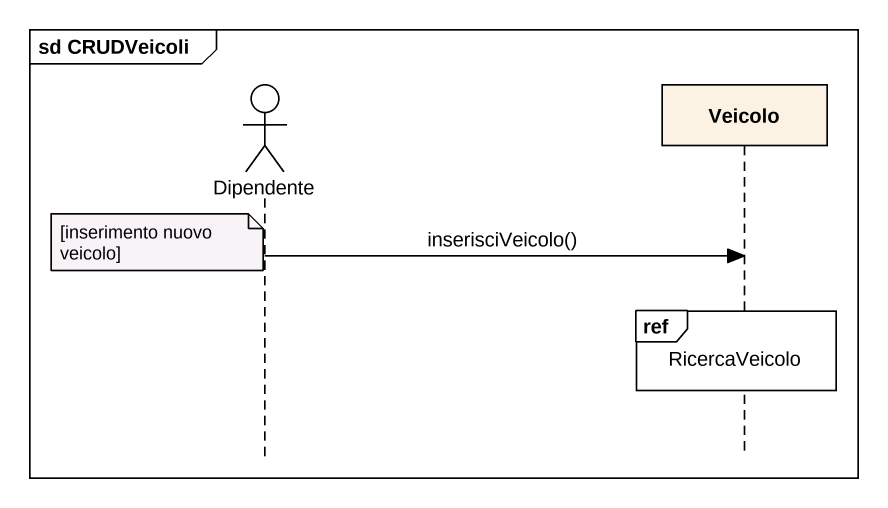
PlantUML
@startuml
mainframe sd CRUDVeicoli
hide footbox
actor Dipendente
participant Veicolo

note left of Dipendente : [inserimento nuovo veicolo]
Dipendente -> Veicolo : inserisciVeicolo()
ref over Veicolo : RicercaVeicolo
@enduml
